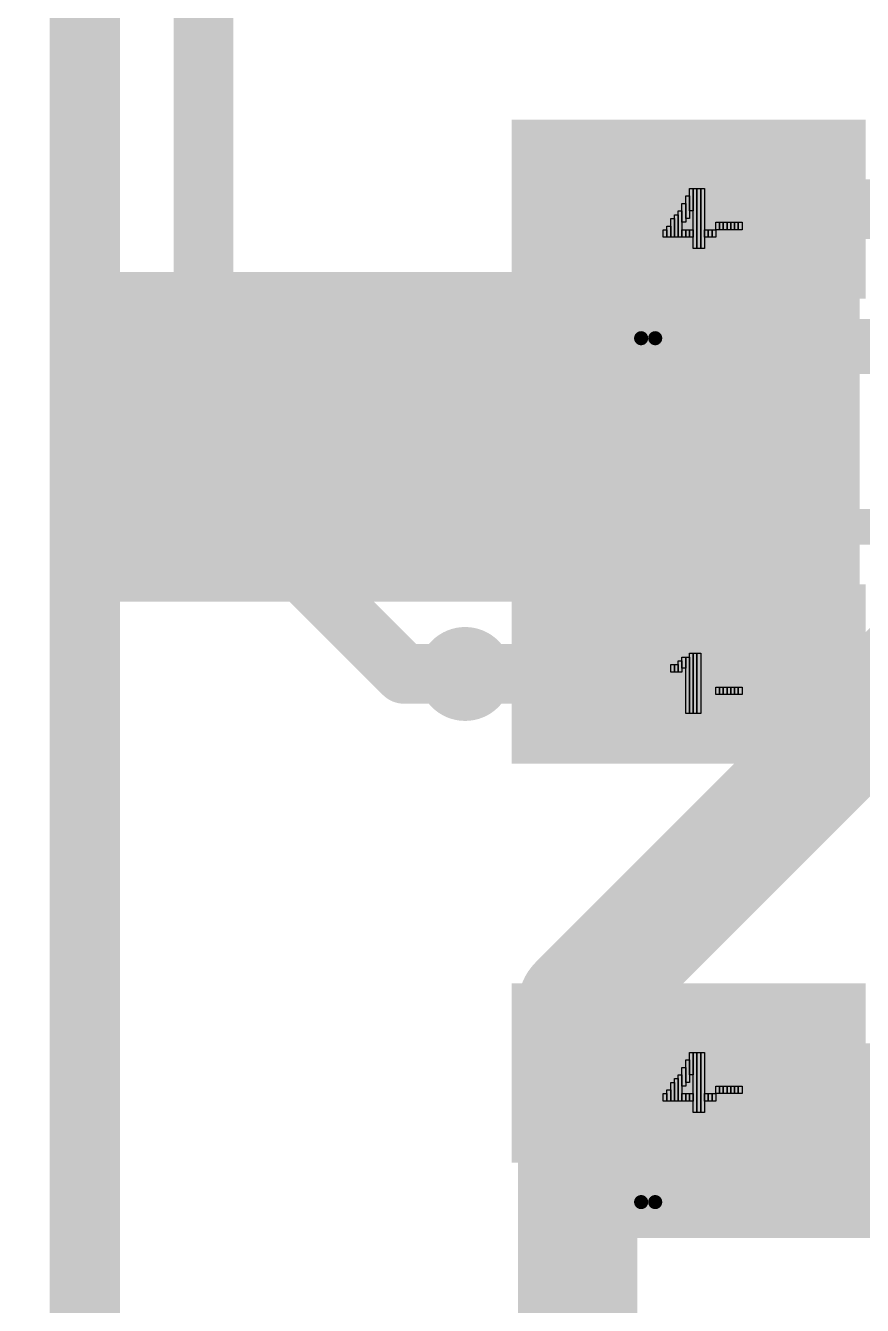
# Model space of a CAD drawing. Header units: millimetres. Extents: x 40.1 to 48.5, y 25.2 to 70.5.
# Drawn here: x 40.15 to 43.71, y 47.9 to 53.35 of the extents above; entities that cross this region are included whole.
import ezdxf

# ---------------------------------------------------------------- set-up
doc = ezdxf.new("R2010")
doc.units = ezdxf.units.MM
for name, color, linetype in [('BottomLayer', 5, 'Continuous'), ('BottomOverlay', 54, 'Continuous'), ('BottomPaste', 16, 'Continuous'), ('BottomSolder', 6, 'Continuous'), ('Mechanical1', 6, 'Continuous'), ('Mechanical15', 56, 'Continuous'), ('MidLayer2', 76, 'Continuous'), ('TopLayer', 1, 'Continuous'), ('TopOverlay', 2, 'Continuous'), ('TopPaste', 8, 'Continuous'), ('TopSolder', 216, 'Continuous')]:
    doc.layers.add(name, color=color, linetype=linetype)

# ---------------------------------------------------------------- blocks, each defined once
blk = doc.blocks.new('GH1_25_WS_4P_B_3')
at = {"layer": 'BottomLayer'}
for points, const_width in [([(-4, 1.2), (-4, -1.8)], 0.6), ([(-3.4, 1.2), (-3.4, -1.8)], 0.6), ([(-4.3, 0.45), (-3.1, 0.45)], 1.5), ([(-4.3, -1.05), (-3.1, -1.05)], 1.5)]:
    blk.add_lwpolyline(points, dxfattribs=dict(at, const_width=const_width))
at = {"layer": 'BottomLayer', "const_width": 0.6}
blk.add_lwpolyline([(-4, -0.3, 1), (-3.4, -0.3, 1)], format="xyb", close=True, dxfattribs=at)
at = {"layer": 'BottomOverlay', "const_width": 0.1524}
for points in [[(-4.125, -2.05), (-4.125, 1.4)], [(4.125, -2.05), (-4.125, -2.05)]]:
    blk.add_lwpolyline(points, dxfattribs=at)
at = {"layer": 'BottomOverlay', "const_width": 0.0762}
blk.add_lwpolyline([(-4.1631, -2.05, 1), (-4.0869, -2.05, 1)], format="xyb", close=True, dxfattribs=at)
blk.add_lwpolyline([(-4.1631, -2.05, 1), (-4.0869, -2.05, 1)], format="xyb", close=True, dxfattribs=at)
at = {"layer": 'BottomPaste'}
for points, const_width in [([(-4, 1.2), (-4, -1.8)], 0.6), ([(-3.4, 1.2), (-3.4, -1.8)], 0.6), ([(-4.3, 0.45), (-3.1, 0.45)], 1.5), ([(-4.3, -1.05), (-3.1, -1.05)], 1.5)]:
    blk.add_lwpolyline(points, dxfattribs=dict(at, const_width=const_width))
at = {"layer": 'BottomPaste', "const_width": 0.6}
blk.add_lwpolyline([(-4, -0.3, 1), (-3.4, -0.3, 1)], format="xyb", close=True, dxfattribs=at)
at = {"layer": 'BottomSolder'}
for points, const_width in [([(-4.0508, 1.3016), (-4.0508, -1.9016)], 0.7016), ([(-3.3492, 1.3016), (-3.3492, -1.9016)], 0.7016), ([(-4.4016, 0.5008), (-2.9984, 0.5008)], 1.6016), ([(-4.4016, -1.1008), (-2.9984, -1.1008)], 1.6016)]:
    blk.add_lwpolyline(points, dxfattribs=dict(at, const_width=const_width))
at = {"layer": 'BottomSolder', "const_width": 0.7016}
blk.add_lwpolyline([(-4.0508, -0.3, 1), (-3.3492, -0.3, 1)], format="xyb", close=True, dxfattribs=at)
blk = doc.blocks.new('LED_SMD_4P_L3_2_W2_8_P1_70_TL_9')
at = {"layer": 'Mechanical15'}
for p, q in [((-1.424, 0.682), (-1.424, 0.938)), ((-1.424, 0.938), (-1.408, 0.938)), ((-1.408, 0.682), (-1.408, 0.938)), ((-1.408, 0.938), (-1.392, 0.938)), ((-1.408, 0.938), (-1.408, 0.682)), ((-1.392, 0.682), (-1.392, 0.938)), ((-1.392, 0.938), (-1.376, 0.938)), ((-1.392, 0.938), (-1.392, 0.682)), ((-1.376, 0.938), (-1.376, 0.682)), ((-1.504, 0.858), (-1.504, 0.89)), ((-1.504, 0.89), (-1.488, 0.89)), ((-1.488, 0.858), (-1.488, 0.89)), ((-1.488, 0.89), (-1.472, 0.89)), ((-1.488, 0.89), (-1.488, 0.858)), ((-1.472, 0.858), (-1.472, 0.906)), ((-1.472, 0.906), (-1.456, 0.906)), ((-1.472, 0.89), (-1.472, 0.858)), ((-1.456, 0.874), (-1.456, 0.922)), ((-1.456, 0.922), (-1.44, 0.922)), ((-1.456, 0.906), (-1.456, 0.858)), ((-1.44, 0.874), (-1.456, 0.874)), ((-1.44, 0.682), (-1.44, 0.922)), ((-1.44, 0.922), (-1.424, 0.922)), ((-1.44, 0.922), (-1.44, 0.874)), ((-1.424, 0.922), (-1.424, 0.682)), ((-1.488, 0.858), (-1.504, 0.858)), ((-1.472, 0.858), (-1.488, 0.858)), ((-1.456, 0.858), (-1.472, 0.858)), ((-1.312, 0.762), (-1.312, 0.794)), ((-1.312, 0.794), (-1.296, 0.794)), ((-1.296, 0.762), (-1.296, 0.794)), ((-1.296, 0.794), (-1.28, 0.794)), ((-1.296, 0.794), (-1.296, 0.762)), ((-1.28, 0.762), (-1.28, 0.794)), ((-1.28, 0.794), (-1.264, 0.794)), ((-1.28, 0.794), (-1.28, 0.762)), ((-1.264, 0.762), (-1.264, 0.794)), ((-1.264, 0.794), (-1.248, 0.794)), ((-1.264, 0.794), (-1.264, 0.762)), ((-1.248, 0.762), (-1.248, 0.794)), ((-1.248, 0.794), (-1.232, 0.794)), ((-1.248, 0.794), (-1.248, 0.762)), ((-1.232, 0.762), (-1.232, 0.794)), ((-1.232, 0.794), (-1.216, 0.794)), ((-1.232, 0.794), (-1.232, 0.762)), ((-1.216, 0.762), (-1.216, 0.794)), ((-1.216, 0.794), (-1.2, 0.794)), ((-1.216, 0.794), (-1.216, 0.762)), ((-1.2, 0.794), (-1.2, 0.762)), ((-1.296, 0.762), (-1.312, 0.762)), ((-1.28, 0.762), (-1.296, 0.762)), ((-1.264, 0.762), (-1.28, 0.762)), ((-1.248, 0.762), (-1.264, 0.762)), ((-1.232, 0.762), (-1.248, 0.762)), ((-1.216, 0.762), (-1.232, 0.762)), ((-1.2, 0.762), (-1.216, 0.762)), ((-1.424, 0.682), (-1.44, 0.682)), ((-1.408, 0.682), (-1.424, 0.682)), ((-1.392, 0.682), (-1.408, 0.682)), ((-1.376, 0.682), (-1.392, 0.682)), ((-1.424, -0.858), (-1.424, -0.762)), ((-1.424, -0.762), (-1.408, -0.762)), ((-1.408, -1.018), (-1.408, -0.762)), ((-1.408, -0.762), (-1.392, -0.762)), ((-1.408, -0.762), (-1.408, -0.858)), ((-1.392, -1.018), (-1.392, -0.762)), ((-1.392, -0.762), (-1.376, -0.762)), ((-1.392, -0.762), (-1.392, -1.018)), ((-1.376, -1.018), (-1.376, -0.762)), ((-1.376, -0.762), (-1.36, -0.762)), ((-1.376, -0.762), (-1.376, -1.018)), ((-1.36, -0.762), (-1.36, -1.018)), ((-1.44, -0.89), (-1.44, -0.794)), ((-1.44, -0.794), (-1.424, -0.794)), ((-1.424, -0.794), (-1.424, -0.89)), ((-1.472, -0.97), (-1.472, -0.858)), ((-1.472, -0.858), (-1.456, -0.858)), ((-1.456, -0.906), (-1.456, -0.826)), ((-1.456, -0.826), (-1.44, -0.826)), ((-1.456, -0.858), (-1.456, -0.97)), ((-1.44, -0.826), (-1.44, -0.906)), ((-1.408, -0.858), (-1.424, -0.858)), ((-1.52, -0.97), (-1.52, -0.922)), ((-1.52, -0.922), (-1.504, -0.922)), ((-1.504, -0.97), (-1.504, -0.89)), ((-1.504, -0.89), (-1.488, -0.89)), ((-1.504, -0.922), (-1.504, -0.97)), ((-1.488, -0.97), (-1.488, -0.874)), ((-1.488, -0.874), (-1.472, -0.874)), ((-1.488, -0.89), (-1.488, -0.97)), ((-1.472, -0.874), (-1.472, -0.97)), ((-1.44, -0.906), (-1.456, -0.906)), ((-1.424, -0.89), (-1.44, -0.89)), ((-1.312, -0.938), (-1.312, -0.906)), ((-1.312, -0.906), (-1.296, -0.906)), ((-1.296, -0.938), (-1.296, -0.906)), ((-1.296, -0.906), (-1.28, -0.906)), ((-1.296, -0.906), (-1.296, -0.938)), ((-1.28, -0.938), (-1.28, -0.906)), ((-1.28, -0.906), (-1.264, -0.906)), ((-1.28, -0.906), (-1.28, -0.938)), ((-1.264, -0.938), (-1.264, -0.906)), ((-1.264, -0.906), (-1.248, -0.906)), ((-1.264, -0.906), (-1.264, -0.938)), ((-1.248, -0.938), (-1.248, -0.906)), ((-1.248, -0.906), (-1.232, -0.906)), ((-1.248, -0.906), (-1.248, -0.938)), ((-1.232, -0.938), (-1.232, -0.906)), ((-1.232, -0.906), (-1.216, -0.906)), ((-1.232, -0.906), (-1.232, -0.938)), ((-1.216, -0.938), (-1.216, -0.906)), ((-1.216, -0.906), (-1.2, -0.906)), ((-1.216, -0.906), (-1.216, -0.938)), ((-1.2, -0.906), (-1.2, -0.938)), ((-1.536, -0.97), (-1.536, -0.938)), ((-1.536, -0.938), (-1.52, -0.938)), ((-1.52, -0.97), (-1.536, -0.97)), ((-1.52, -0.938), (-1.52, -0.97)), ((-1.504, -0.97), (-1.52, -0.97)), ((-1.488, -0.97), (-1.504, -0.97)), ((-1.472, -0.97), (-1.488, -0.97)), ((-1.456, -0.97), (-1.472, -0.97)), ((-1.456, -0.97), (-1.456, -0.938)), ((-1.456, -0.938), (-1.44, -0.938)), ((-1.44, -0.97), (-1.456, -0.97)), ((-1.44, -0.97), (-1.44, -0.938)), ((-1.44, -0.938), (-1.424, -0.938)), ((-1.44, -0.938), (-1.44, -0.97)), ((-1.424, -0.97), (-1.44, -0.97)), ((-1.424, -0.97), (-1.424, -0.938)), ((-1.424, -0.938), (-1.408, -0.938)), ((-1.424, -0.938), (-1.424, -0.97)), ((-1.408, -0.97), (-1.424, -0.97)), ((-1.408, -0.938), (-1.408, -0.97)), ((-1.36, -0.97), (-1.36, -0.938)), ((-1.36, -0.938), (-1.344, -0.938)), ((-1.344, -0.97), (-1.36, -0.97)), ((-1.344, -0.97), (-1.344, -0.938)), ((-1.344, -0.938), (-1.328, -0.938)), ((-1.344, -0.938), (-1.344, -0.97)), ((-1.328, -0.97), (-1.344, -0.97)), ((-1.328, -0.97), (-1.328, -0.938)), ((-1.328, -0.938), (-1.312, -0.938)), ((-1.328, -0.938), (-1.328, -0.97)), ((-1.312, -0.97), (-1.328, -0.97)), ((-1.296, -0.938), (-1.312, -0.938)), ((-1.312, -0.938), (-1.312, -0.97)), ((-1.28, -0.938), (-1.296, -0.938)), ((-1.264, -0.938), (-1.28, -0.938)), ((-1.248, -0.938), (-1.264, -0.938)), ((-1.232, -0.938), (-1.248, -0.938)), ((-1.216, -0.938), (-1.232, -0.938)), ((-1.2, -0.938), (-1.216, -0.938)), ((-1.392, -1.018), (-1.408, -1.018)), ((-1.376, -1.018), (-1.392, -1.018)), ((-1.36, -1.018), (-1.376, -1.018))]:
    blk.add_line(p, q, dxfattribs=at)
for points, const_width in [([(-1.7997, 0.8498, 1), (-1.9999, 0.8498, 1)], 0.2), ([(-2.0499, 0.8498, 1), (-1.9499, 0.8498, 1)], 0.1), ([(-1.8497, 0.8498, 1), (-1.7497, 0.8498, 1)], 0.1)]:
    blk.add_lwpolyline(points, format="xyb", close=True, dxfattribs=dict(at, const_width=const_width))
at = {"layer": 'MidLayer2'}
for points, const_width in [([(-1.5701, -1.3999, 1), (-1.63, -1.3999, 1)], 0.06), ([(-1.645, -1.3999, 1), (-1.615, -1.3999, 1)], 0.03), ([(-1.5851, -1.3999, 1), (-1.5551, -1.3999, 1)], 0.03)]:
    blk.add_lwpolyline(points, format="xyb", close=True, dxfattribs=dict(at, const_width=const_width))
at = {"layer": 'TopLayer'}
for points, const_width in [([(-1.7538, 1.13), (-1.7538, 0.57)], 0.6525), ([(-1.1013, 1.13), (-1.1013, 0.57)], 0.6525), ([(-0.775, 0.99), (-2.08, 0.99)], 0.28), ([(-0.775, 0.71), (-2.08, 0.71)], 0.28), ([(-1.7538, -0.57), (-1.7538, -1.13)], 0.6525), ([(-1.1013, -0.57), (-1.1013, -1.13)], 0.6525), ([(-0.775, -0.71), (-2.08, -0.71)], 0.28), ([(-0.775, -0.99), (-2.08, -0.99)], 0.28)]:
    blk.add_lwpolyline(points, dxfattribs=dict(at, const_width=const_width))
at = {"layer": 'TopLayer', "const_width": 0.28}
for points in [[(-1.5675, 0.85, 1), (-1.2875, 0.85, 1)], [(-1.5675, -0.85, 1), (-1.2875, -0.85, 1)]]:
    blk.add_lwpolyline(points, format="xyb", close=True, dxfattribs=at)
at = {"layer": 'TopOverlay', "const_width": 0.1524}
for points in [[(-1.6762, 1.3205), (-1.6762, 1.4762)], [(-1.6762, 1.4762), (1.6762, 1.4762)], [(-1.6762, -1.4762), (-1.6762, -1.3205)], [(-1.6762, -1.4762), (1.6762, -1.4762)]]:
    blk.add_lwpolyline(points, dxfattribs=at)
at = {"layer": 'TopOverlay'}
for points, const_width in [([(-1.7143, 1.4762, 1), (-1.6381, 1.4762, 1)], 0.0762), ([(-1.7143, 1.4762, 1), (-1.6381, 1.4762, 1)], 0.0762), ([(-1.7143, 1.3205, 1), (-1.6381, 1.3205, 1)], 0.0762), ([(-2.2798, 0.8498, 1), (-2.4799, 0.8498, 1)], 0.2), ([(-2.5299, 0.8498, 1), (-2.4299, 0.8498, 1)], 0.1), ([(-2.3298, 0.8498, 1), (-2.2298, 0.8498, 1)], 0.1), ([(-1.7143, -1.3205, 1), (-1.6381, -1.3205, 1)], 0.0762), ([(-1.7143, -1.4762, 1), (-1.6381, -1.4762, 1)], 0.0762), ([(-1.7143, -1.4762, 1), (-1.6381, -1.4762, 1)], 0.0762)]:
    blk.add_lwpolyline(points, format="xyb", close=True, dxfattribs=dict(at, const_width=const_width))
at = {"layer": 'TopPaste'}
for points, const_width in [([(-1.7538, 1.13), (-1.7538, 0.57)], 0.6525), ([(-1.1013, 1.13), (-1.1013, 0.57)], 0.6525), ([(-0.775, 0.99), (-2.08, 0.99)], 0.28), ([(-0.775, 0.71), (-2.08, 0.71)], 0.28), ([(-1.7538, -0.57), (-1.7538, -1.13)], 0.6525), ([(-1.1013, -0.57), (-1.1013, -1.13)], 0.6525), ([(-0.775, -0.71), (-2.08, -0.71)], 0.28), ([(-0.775, -0.99), (-2.08, -0.99)], 0.28)]:
    blk.add_lwpolyline(points, dxfattribs=dict(at, const_width=const_width))
at = {"layer": 'TopPaste', "const_width": 0.28}
for points in [[(-1.5675, 0.85, 1), (-1.2875, 0.85, 1)], [(-1.5675, -0.85, 1), (-1.2875, -0.85, 1)]]:
    blk.add_lwpolyline(points, format="xyb", close=True, dxfattribs=at)
at = {"layer": 'TopSolder'}
for points, const_width in [([(-1.8046, 1.2316), (-1.8046, 0.4684)], 0.7541), ([(-1.0505, 1.2316), (-1.0505, 0.4684)], 0.7541), ([(-0.6734, 1.0408), (-2.1816, 1.0408)], 0.3816), ([(-0.6734, 0.6592), (-2.1816, 0.6592)], 0.3816), ([(-1.8046, -0.4684), (-1.8046, -1.2316)], 0.7541), ([(-1.0505, -0.4684), (-1.0505, -1.2316)], 0.7541), ([(-0.6734, -0.6592), (-2.1816, -0.6592)], 0.3816), ([(-0.6734, -1.0408), (-2.1816, -1.0408)], 0.3816)]:
    blk.add_lwpolyline(points, dxfattribs=dict(at, const_width=const_width))
at = {"layer": 'TopSolder', "const_width": 0.3816}
for points in [[(-1.6183, 0.85, 1), (-1.2367, 0.85, 1)], [(-1.6183, -0.85, 1), (-1.2367, -0.85, 1)]]:
    blk.add_lwpolyline(points, format="xyb", close=True, dxfattribs=at)
blk = doc.blocks.new('LED_SMD_4P_L3_2_W2_8_P1_70_TL_10')
at = {"layer": 'Mechanical15'}
for p, q in [((-1.424, -0.858), (-1.424, -0.762)), ((-1.424, -0.762), (-1.408, -0.762)), ((-1.408, -1.018), (-1.408, -0.762)), ((-1.408, -0.762), (-1.392, -0.762)), ((-1.408, -0.762), (-1.408, -0.858)), ((-1.392, -1.018), (-1.392, -0.762)), ((-1.392, -0.762), (-1.376, -0.762)), ((-1.392, -0.762), (-1.392, -1.018)), ((-1.376, -1.018), (-1.376, -0.762)), ((-1.376, -0.762), (-1.36, -0.762)), ((-1.376, -0.762), (-1.376, -1.018)), ((-1.36, -0.762), (-1.36, -1.018)), ((-1.44, -0.89), (-1.44, -0.794)), ((-1.44, -0.794), (-1.424, -0.794)), ((-1.424, -0.794), (-1.424, -0.89)), ((-1.472, -0.97), (-1.472, -0.858)), ((-1.472, -0.858), (-1.456, -0.858)), ((-1.456, -0.906), (-1.456, -0.826)), ((-1.456, -0.826), (-1.44, -0.826)), ((-1.456, -0.858), (-1.456, -0.97)), ((-1.44, -0.826), (-1.44, -0.906)), ((-1.408, -0.858), (-1.424, -0.858)), ((-1.52, -0.97), (-1.52, -0.922)), ((-1.52, -0.922), (-1.504, -0.922)), ((-1.504, -0.97), (-1.504, -0.89)), ((-1.504, -0.89), (-1.488, -0.89)), ((-1.504, -0.922), (-1.504, -0.97)), ((-1.488, -0.97), (-1.488, -0.874)), ((-1.488, -0.874), (-1.472, -0.874)), ((-1.488, -0.89), (-1.488, -0.97)), ((-1.472, -0.874), (-1.472, -0.97)), ((-1.44, -0.906), (-1.456, -0.906)), ((-1.424, -0.89), (-1.44, -0.89)), ((-1.312, -0.938), (-1.312, -0.906)), ((-1.312, -0.906), (-1.296, -0.906)), ((-1.296, -0.938), (-1.296, -0.906)), ((-1.296, -0.906), (-1.28, -0.906)), ((-1.296, -0.906), (-1.296, -0.938)), ((-1.28, -0.938), (-1.28, -0.906)), ((-1.28, -0.906), (-1.264, -0.906)), ((-1.28, -0.906), (-1.28, -0.938)), ((-1.264, -0.938), (-1.264, -0.906)), ((-1.264, -0.906), (-1.248, -0.906)), ((-1.264, -0.906), (-1.264, -0.938)), ((-1.248, -0.938), (-1.248, -0.906)), ((-1.248, -0.906), (-1.232, -0.906)), ((-1.248, -0.906), (-1.248, -0.938)), ((-1.232, -0.938), (-1.232, -0.906)), ((-1.232, -0.906), (-1.216, -0.906)), ((-1.232, -0.906), (-1.232, -0.938)), ((-1.216, -0.938), (-1.216, -0.906)), ((-1.216, -0.906), (-1.2, -0.906)), ((-1.216, -0.906), (-1.216, -0.938)), ((-1.2, -0.906), (-1.2, -0.938)), ((-1.536, -0.97), (-1.536, -0.938)), ((-1.536, -0.938), (-1.52, -0.938)), ((-1.52, -0.97), (-1.536, -0.97)), ((-1.52, -0.938), (-1.52, -0.97)), ((-1.504, -0.97), (-1.52, -0.97)), ((-1.488, -0.97), (-1.504, -0.97)), ((-1.472, -0.97), (-1.488, -0.97)), ((-1.456, -0.97), (-1.472, -0.97)), ((-1.456, -0.97), (-1.456, -0.938)), ((-1.456, -0.938), (-1.44, -0.938)), ((-1.44, -0.97), (-1.456, -0.97)), ((-1.44, -0.97), (-1.44, -0.938)), ((-1.44, -0.938), (-1.424, -0.938)), ((-1.44, -0.938), (-1.44, -0.97)), ((-1.424, -0.97), (-1.44, -0.97)), ((-1.424, -0.97), (-1.424, -0.938)), ((-1.424, -0.938), (-1.408, -0.938)), ((-1.424, -0.938), (-1.424, -0.97)), ((-1.408, -0.97), (-1.424, -0.97)), ((-1.408, -0.938), (-1.408, -0.97)), ((-1.36, -0.97), (-1.36, -0.938)), ((-1.36, -0.938), (-1.344, -0.938)), ((-1.344, -0.97), (-1.36, -0.97)), ((-1.344, -0.97), (-1.344, -0.938)), ((-1.344, -0.938), (-1.328, -0.938)), ((-1.344, -0.938), (-1.344, -0.97)), ((-1.328, -0.97), (-1.344, -0.97)), ((-1.328, -0.97), (-1.328, -0.938)), ((-1.328, -0.938), (-1.312, -0.938)), ((-1.328, -0.938), (-1.328, -0.97)), ((-1.312, -0.97), (-1.328, -0.97)), ((-1.296, -0.938), (-1.312, -0.938)), ((-1.312, -0.938), (-1.312, -0.97)), ((-1.28, -0.938), (-1.296, -0.938)), ((-1.264, -0.938), (-1.28, -0.938)), ((-1.248, -0.938), (-1.264, -0.938)), ((-1.232, -0.938), (-1.248, -0.938)), ((-1.216, -0.938), (-1.232, -0.938)), ((-1.2, -0.938), (-1.216, -0.938)), ((-1.392, -1.018), (-1.408, -1.018)), ((-1.376, -1.018), (-1.392, -1.018)), ((-1.36, -1.018), (-1.376, -1.018))]:
    blk.add_line(p, q, dxfattribs=at)
at = {"layer": 'MidLayer2'}
for points, const_width in [([(-1.5701, -1.3999, 1), (-1.63, -1.3999, 1)], 0.06), ([(-1.645, -1.3999, 1), (-1.615, -1.3999, 1)], 0.03), ([(-1.5851, -1.3999, 1), (-1.5551, -1.3999, 1)], 0.03)]:
    blk.add_lwpolyline(points, format="xyb", close=True, dxfattribs=dict(at, const_width=const_width))
at = {"layer": 'TopLayer'}
for points, const_width in [([(-1.7538, -0.57), (-1.7538, -1.13)], 0.6525), ([(-1.1013, -0.57), (-1.1013, -1.13)], 0.6525), ([(-0.775, -0.71), (-2.08, -0.71)], 0.28), ([(-0.775, -0.99), (-2.08, -0.99)], 0.28)]:
    blk.add_lwpolyline(points, dxfattribs=dict(at, const_width=const_width))
at = {"layer": 'TopLayer', "const_width": 0.28}
blk.add_lwpolyline([(-1.5675, -0.85, 1), (-1.2875, -0.85, 1)], format="xyb", close=True, dxfattribs=at)
at = {"layer": 'TopOverlay', "const_width": 0.1524}
for points in [[(-1.6762, -1.4762), (-1.6762, -1.3205)], [(-1.6762, -1.4762), (1.6762, -1.4762)]]:
    blk.add_lwpolyline(points, dxfattribs=at)
at = {"layer": 'TopOverlay', "const_width": 0.0762}
for points in [[(-1.7143, -1.3205, 1), (-1.6381, -1.3205, 1)], [(-1.7143, -1.4762, 1), (-1.6381, -1.4762, 1)], [(-1.7143, -1.4762, 1), (-1.6381, -1.4762, 1)]]:
    blk.add_lwpolyline(points, format="xyb", close=True, dxfattribs=at)
at = {"layer": 'TopPaste'}
for points, const_width in [([(-1.7538, -0.57), (-1.7538, -1.13)], 0.6525), ([(-1.1013, -0.57), (-1.1013, -1.13)], 0.6525), ([(-0.775, -0.71), (-2.08, -0.71)], 0.28), ([(-0.775, -0.99), (-2.08, -0.99)], 0.28)]:
    blk.add_lwpolyline(points, dxfattribs=dict(at, const_width=const_width))
at = {"layer": 'TopPaste', "const_width": 0.28}
blk.add_lwpolyline([(-1.5675, -0.85, 1), (-1.2875, -0.85, 1)], format="xyb", close=True, dxfattribs=at)
at = {"layer": 'TopSolder'}
for points, const_width in [([(-1.8046, -0.4684), (-1.8046, -1.2316)], 0.7541), ([(-1.0505, -0.4684), (-1.0505, -1.2316)], 0.7541), ([(-0.6734, -0.6592), (-2.1816, -0.6592)], 0.3816), ([(-0.6734, -1.0408), (-2.1816, -1.0408)], 0.3816)]:
    blk.add_lwpolyline(points, dxfattribs=dict(at, const_width=const_width))
at = {"layer": 'TopSolder', "const_width": 0.3816}
blk.add_lwpolyline([(-1.6183, -0.85, 1), (-1.2367, -0.85, 1)], format="xyb", close=True, dxfattribs=at)

msp = doc.modelspace()

# ---------------------------------------------------------------- linework, layer by layer
at = {"layer": 'BottomLayer', "const_width": 0.508}
for points in [[(42.5, 49.1816), (45.29, 51.9716)], [(42.5, 48.475), (42.5, 49.1816)], [(42.5, 48.475), (42.55, 48.525)], [(42.55, 48.525), (44.9, 48.525)], [(42.5, 46.6184), (42.5, 48.475)]]:
    msp.add_lwpolyline(points, dxfattribs=at)
at = {"layer": 'BottomLayer', "const_width": 0.254}
for points in [[(42.373, 49.1816, 1), (42.627, 49.1816, 1)], [(42.373, 49.1816, 1), (42.627, 49.1816, 1)], [(42.423, 48.525, 1), (42.677, 48.525, 1)], [(42.423, 48.525, 1), (42.677, 48.525, 1)], [(42.373, 48.475, 1), (42.627, 48.475, 1)], [(42.373, 48.475, 1), (42.627, 48.475, 1)], [(42.373, 48.475, 1), (42.627, 48.475, 1)]]:
    msp.add_lwpolyline(points, format="xyb", close=True, dxfattribs=at)
at = {"layer": 'Mechanical1', "const_width": 0.3}
msp.add_lwpolyline([(40.4, 26.4), (40.4, 69.4)], dxfattribs=at)
at = {"layer": 'TopLayer', "const_width": 0.254}
for points in [[(40.905, 51.445), (40.905, 54.27)], [(42.9725, 52.57), (44.37, 52.57)], [(40.905, 51.445), (41.125, 51.225)], [(41.125, 51.225), (41.76, 50.59)], [(41.76, 50.59), (42.9725, 50.59)], [(42.9725, 48.89), (44.44, 48.89)]]:
    msp.add_lwpolyline(points, dxfattribs=at)
at = {"layer": 'TopLayer', "const_width": 0.127}
for points in [[(42.909, 52.57, 1), (43.036, 52.57, 1)], [(40.8415, 51.445, 1), (40.9685, 51.445, 1)], [(40.8415, 51.445, 1), (40.9685, 51.445, 1)], [(41.0615, 51.225, 1), (41.1885, 51.225, 1)], [(41.0615, 51.225, 1), (41.1885, 51.225, 1)], [(41.6965, 50.59, 1), (41.8235, 50.59, 1)], [(41.6965, 50.59, 1), (41.8235, 50.59, 1)], [(42.909, 50.59, 1), (43.036, 50.59, 1)], [(42.909, 48.89, 1), (43.036, 48.89, 1)]]:
    msp.add_lwpolyline(points, format="xyb", close=True, dxfattribs=at)

# ---------------------------------------------------------------- block references
for name, p, rotation in [('LED_SMD_4P_L3_2_W2_8_P1_70_TL_10', (44.4, 53.42), 360), ('GH1_25_WS_4P_B_3', (42.4, 47.9), 270), ('LED_SMD_4P_L3_2_W2_8_P1_70_TL_9', (44.4, 49.74), 360)]:
    msp.add_blockref(name, p, dxfattribs=dict(rotation=rotation))

doc.saveas('drawing.dxf')
